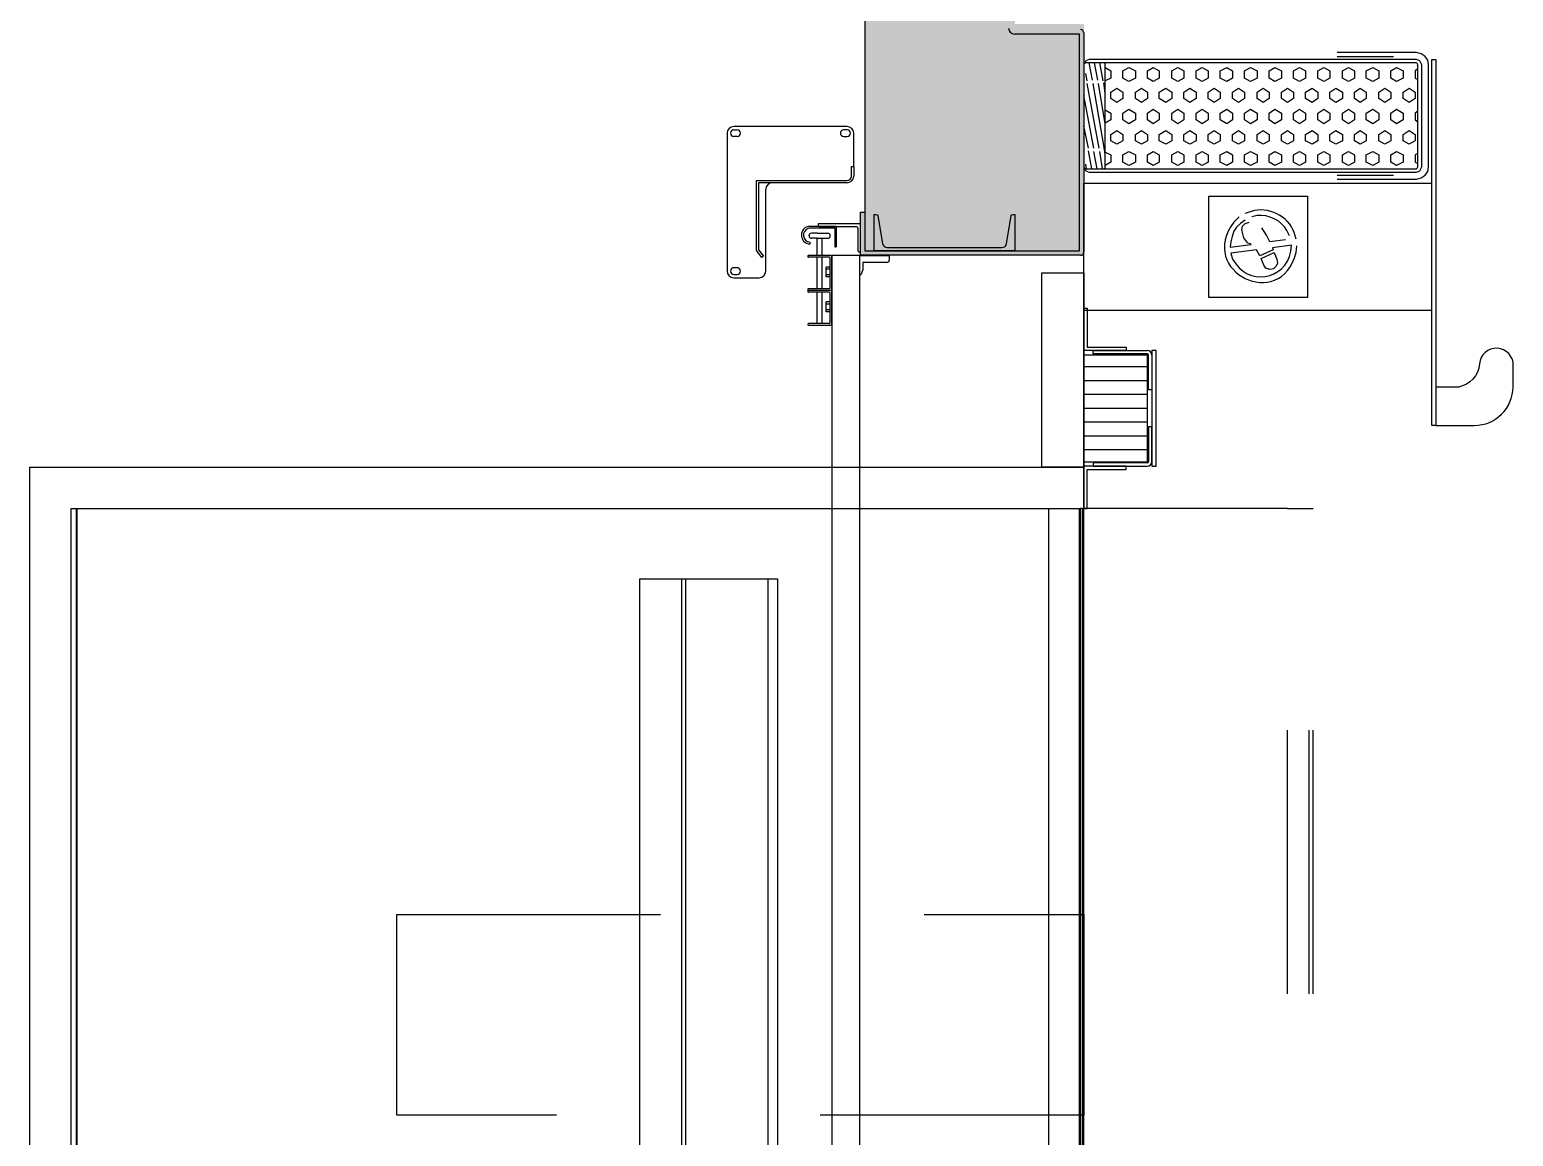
# Model space of a CAD drawing. Header units: inches. Extents: x 2743 to 10591, y -1604 to 5792.
# Drawn here: x 5442.5 to 5548, y 5189.9 to 5268.6 of the extents above; entities that cross this region are included whole.
import ezdxf

# ---------------------------------------------------------------- set-up
doc = ezdxf.new("R2010")
doc.units = ezdxf.units.IN
doc.header["$LTSCALE"] = 0.1875
doc.header["$MEASUREMENT"] = 0
doc.linetypes.add('dash3', pattern=[200, 100, -100])
for name, color, linetype in [('1', 1, 'Continuous'), ('A-N-APP-SAN', 1, 'Continuous'), ('A-N-MUR-INT', 3, 'Continuous'), ('A-N-PORTE-EXT', 2, 'Continuous'), ('fill253', 253, 'Continuous'), ('PDF_Geometry', 7, 'Continuous'), ('S-N-ACIER', 4, 'Continuous')]:
    doc.layers.add(name, color=color, linetype=linetype)

msp = doc.modelspace()

# ---------------------------------------------------------------- hatches: boundary and pattern name
at = {"layer": 'fill253'}
h = msp.add_hatch(color=7, dxfattribs=at)
h.dxf.hatch_style = 1
edge = h.paths.add_edge_path()
edge.add_line((5512.5222, 5277.33389), (5512.53528, 5269.00334))
edge.add_line((5512.53528, 5269.00334), (5517.44259, 5269.00334))
edge.add_line((5517.44259, 5269.00334), (5517.45769, 5252.79883))
edge.add_arc((5517.22154, 5252.79861), 0.23616, -90.0156662, 0.0533973, ccw=False)
edge.add_line((5517.22148, 5252.56245), (5501.55039, 5252.56242))
edge.add_line((5501.55039, 5252.56242), (5501.55039, 5255.62884))
edge.add_line((5501.55039, 5255.62884), (5501.86535, 5255.62884))
edge.add_line((5501.86535, 5255.62884), (5501.86557, 5271.7263))
edge.add_line((5501.86557, 5271.7263), (5512.28623, 5276.34964))
edge.add_line((5512.28623, 5276.34964), (5512.28623, 5277.33389))
edge.add_line((5512.28623, 5277.33389), (5512.5222, 5277.33389))

# ---------------------------------------------------------------- linework, layer by layer
at = {"color": 7}
for p, q in [((5501.50306, 5252.54853), (5499.53457, 5252.54853)), ((5499.53457, 5252.54853), (5499.53457, 5144.54761)), ((5501.50306, 5144.54761), (5501.50306, 5252.54853))]:
    msp.add_line(p, q, dxfattribs=at)
for points in [[(5501.55039, 5254.80994), (5498.55828, 5254.80994), (5498.55828, 5254.71546, 0.414213562), (5498.65277, 5254.62097), (5501.21142, 5254.62097, -0.414213562), (5501.36142, 5254.47097), (5501.36142, 5252.89657, 0.414213562), (5501.45591, 5252.80208), (5501.55039, 5252.80208)], [(5512.53528, 5255.47581), (5512.53528, 5252.87739), (5502.53532, 5252.87739), (5502.53532, 5255.47581), (5502.65604, 5255.47581, -0.366587783), (5502.79413, 5255.35884), (5503.12063, 5253.4016, 0.366587783), (5503.45599, 5253.11755), (5511.6146, 5253.11755, 0.366587783), (5511.94997, 5253.4016), (5512.27647, 5255.35884, -0.366587783), (5512.41456, 5255.47581)]]:
    msp.add_lwpolyline(points, format="xyb", close=True)
at = {"layer": '1', "color": 7}
for p, q in [((5499.8401, 5254.62097), (5497.85537, 5254.62097)), ((5497.9057, 5253.95669), (5497.9057, 5253.96878)), ((5498.01587, 5254.5057), (5499.72573, 5254.5057)), ((5498.47519, 5254.13794), (5498.07485, 5254.13794)), ((5498.47519, 5253.77545), (5498.08694, 5253.77545)), ((5498.47519, 5254.13794), (5498.83767, 5254.13794)), ((5498.47519, 5252.54853), (5498.47519, 5253.77545)), ((5498.47519, 5253.77545), (5498.83767, 5253.77545)), ((5498.83767, 5254.13794), (5499.238, 5254.13794)), ((5498.83767, 5252.54853), (5498.83767, 5253.77545)), ((5498.83767, 5253.77545), (5499.22592, 5253.77545)), ((5499.40716, 5253.95669), (5499.40716, 5253.96878)), ((5499.72573, 5254.5057), (5499.72573, 5253.1556)), ((5499.8401, 5254.62097), (5499.8401, 5253.1556)), ((5497.9582, 5253.4982), (5497.9582, 5253.36303)), ((5499.72573, 5253.1556), (5499.8401, 5253.1556)), ((5499.44395, 5252.54853), (5497.86891, 5252.54853)), ((5499.32312, 5252.4277), (5497.86891, 5252.4277)), ((5498.47519, 5250.18603), (5498.47519, 5252.4277)), ((5498.83767, 5250.18603), (5498.83767, 5252.4277)), ((5499.41374, 5251.7285), (5499.13022, 5251.7285)), ((5499.13022, 5251.02368), (5499.13022, 5251.7285)), ((5499.41374, 5250.27665), (5499.41374, 5252.33708)), ((5499.53457, 5250.15582), (5499.53457, 5252.45791)), ((5501.50306, 5251.18077), (5501.50306, 5252.54853)), ((5501.50306, 5252.54853), (5503.59815, 5252.54731)), ((5503.45382, 5252.05822), (5501.73213, 5252.05822)), ((5501.73213, 5252.05822), (5501.73213, 5251.52557)), ((5503.59815, 5252.54731), (5503.59815, 5252.20831)), ((5499.41374, 5251.57545), (5499.13022, 5251.57545)), ((5499.41374, 5251.17672), (5499.13022, 5251.17672)), ((5499.41374, 5251.02368), (5499.13022, 5251.02368)), ((5501.59084, 5251.18077), (5501.50306, 5251.18077)), ((5501.73213, 5251.52557), (5501.59084, 5251.18077)), ((5499.32312, 5250.18603), (5497.86891, 5250.18603)), ((5499.44395, 5250.0652), (5497.86891, 5250.0652)), ((5499.44395, 5250.0652), (5497.86891, 5250.0652)), ((5499.32312, 5249.94437), (5497.86891, 5249.94437)), ((5498.47519, 5247.7027), (5498.47519, 5249.94437)), ((5498.83767, 5247.7027), (5498.83767, 5249.94437)), ((5499.41374, 5247.79332), (5499.41374, 5249.85375)), ((5499.53457, 5247.6725), (5499.53457, 5249.97458)), ((5499.41374, 5249.24517), (5499.13022, 5249.24517)), ((5499.13022, 5248.54035), (5499.13022, 5249.24517)), ((5499.41374, 5249.09213), (5499.13022, 5249.09213)), ((5499.41374, 5248.69339), (5499.13022, 5248.69339)), ((5499.41374, 5248.54035), (5499.13022, 5248.54035)), ((5499.32312, 5247.7027), (5497.86891, 5247.7027)), ((5499.44395, 5247.58188), (5497.86891, 5247.58188))]:
    msp.add_line(p, q, dxfattribs=at)
for centre, radius, start, end in [((5498.0771, 5254.00641), 0.71537, 155.1313079, 217.5925682), ((5498.03494, 5253.9285), 0.71537, 104.5378837, 148.0316541), ((5498.01587, 5254.00229), 0.50738, 110.5508544, 263.4728886), ((5498.01392, 5253.93159), 0.57411, 90, 108.0733809), ((5498.08694, 5253.95669), 0.18124, 179.9999993, 269.999995), ((5498.07485, 5253.96878), 0.16916, 89.99999, 179.9999993), ((5499.22592, 5253.95669), 0.18124, 269.999995, 359.9999975), ((5499.238, 5253.96878), 0.16916, 359.9999975, 89.99999), ((5498.01587, 5254.07608), 0.71537, 225.0263412, 265.3756564), ((5497.86891, 5252.48811), 0.06041, 89.99999, 269.999995), ((5499.32312, 5252.33708), 0.09062, 359.9999975, 89.99999), ((5499.44395, 5252.45791), 0.09062, 359.9999975, 89.99999), ((5503.44793, 5252.20831), 0.15021, 272.2456658, 360), ((5497.86891, 5250.12562), 0.06041, 89.99999, 269.999995), ((5497.86891, 5250.00479), 0.06041, 89.99999, 269.999995), ((5499.32312, 5250.27665), 0.09062, 269.999995, 359.9999975), ((5499.32312, 5249.85375), 0.09062, 359.9999975, 89.99999), ((5499.44395, 5250.15582), 0.09062, 269.999995, 359.9999975), ((5499.44395, 5249.97458), 0.09062, 359.9999975, 89.99999), ((5497.86891, 5247.64229), 0.06041, 89.99999, 269.999995), ((5499.32312, 5247.79332), 0.09062, 269.999995, 359.9999975), ((5499.44395, 5247.6725), 0.09062, 269.999995, 359.9999975)]:
    msp.add_arc(centre, radius, start, end, dxfattribs=at)
at = {"layer": 'A-N-APP-SAN', "color": 7}
for p, q in [((5514.44904, 5251.32165), (5517.44116, 5251.32165)), ((5514.44904, 5237.49966), (5514.44904, 5251.32165)), ((5517.44116, 5251.32165), (5517.44116, 5237.49966)), ((5517.44904, 5245.78704), (5517.44904, 5248.79885)), ((5517.44904, 5248.79885), (5517.68526, 5248.79885)), ((5517.68526, 5248.79885), (5517.68526, 5246.02326)), ((5520.44116, 5245.78704), (5517.44904, 5245.78704)), ((5517.68526, 5246.02326), (5520.44116, 5246.02326)), ((5518.09329, 5245.78704), (5521.96399, 5245.78704)), ((5518.09329, 5245.55082), (5518.09329, 5245.78704)), ((5521.96399, 5245.55082), (5518.09329, 5245.55082)), ((5520.44116, 5246.02326), (5520.44116, 5245.78704)), ((5522.04273, 5242.99177), (5522.04273, 5245.47208)), ((5522.27895, 5245.78704), (5522.27895, 5237.55871)), ((5522.57422, 5245.78704), (5522.27895, 5245.78704)), ((5522.27895, 5245.47208), (5522.27895, 5242.99177)), ((5522.57422, 5237.55871), (5522.57422, 5245.78704)), ((5522.27895, 5242.99177), (5522.04273, 5242.99177)), ((5522.27895, 5240.35398), (5522.04273, 5240.35398)), ((5522.04273, 5240.35398), (5522.04273, 5237.87367)), ((5522.27895, 5237.87367), (5522.27895, 5240.35398)), ((5517.44116, 5237.49966), (5514.44904, 5237.49966)), ((5520.44116, 5237.55871), (5517.44904, 5237.55871)), ((5517.44904, 5237.55871), (5517.44904, 5234.54691)), ((5517.68526, 5234.54691), (5517.68526, 5237.32249)), ((5517.68526, 5237.32249), (5520.44116, 5237.32249)), ((5521.96399, 5237.79493), (5518.09329, 5237.79493)), ((5518.09329, 5237.79493), (5518.09329, 5237.55871)), ((5518.09329, 5237.55871), (5521.96399, 5237.55871)), ((5520.44116, 5237.32249), (5520.44116, 5237.55871)), ((5522.27895, 5237.55871), (5522.57422, 5237.55871)), ((5517.44904, 5234.54691), (5517.68526, 5234.54691))]:
    msp.add_line(p, q, dxfattribs=at)
for centre, radius, start, end in [((5521.96399, 5245.47208), 0.31496, 0, 89.9999975), ((5521.96399, 5245.47208), 0.07874, 0, 89.9999975), ((5521.96399, 5237.87367), 0.31496, 270.0000025, 0), ((5521.96399, 5237.87367), 0.07874, 270.0000025, 360)]:
    msp.add_arc(centre, radius, start, end, dxfattribs=at)
at = {"layer": 'A-N-MUR-INT', "color": 7}
msp.add_line((5501.86557, 5271.7263), (5501.86557, 5255.62884), dxfattribs=at)
at = {"layer": 'A-N-PORTE-EXT', "color": 7}
for p, q in [((5492.07717, 5261.24868), (5492.07717, 5251.44358)), ((5500.60472, 5261.72112), (5492.54961, 5261.72112)), ((5492.54961, 5261.4849), (5492.78583, 5261.4849)), ((5500.60472, 5261.4849), (5500.3685, 5261.4849)), ((5501.07716, 5258.87129), (5501.07716, 5261.24868)), ((5492.78583, 5261.01246), (5492.54961, 5261.01246)), ((5500.3685, 5261.01246), (5500.60472, 5261.01246)), ((5500.91968, 5258.19356), (5500.91968, 5258.87129)), ((5500.91968, 5258.87129), (5501.07716, 5258.87129)), ((5501.07716, 5258.87129), (5501.07716, 5258.19356)), ((5494.15788, 5252.90422), (5494.15788, 5257.8786)), ((5494.15788, 5257.8786), (5495.29961, 5257.8786)), ((5495.29961, 5257.72112), (5494.31536, 5257.72112)), ((5494.31536, 5257.72112), (5494.31536, 5252.95735)), ((5494.82717, 5251.44358), (5494.82717, 5257.24868)), ((5495.29961, 5257.8786), (5500.60472, 5257.8786)), ((5500.60472, 5257.72112), (5495.29961, 5257.72112)), ((5494.54439, 5252.39659), (5494.15788, 5252.90422)), ((5494.31536, 5252.95735), (5494.66969, 5252.49199)), ((5517.44116, 5144.29566), (5517.44116, 5252.79864)), ((5492.78583, 5251.6798), (5492.54961, 5251.6798)), ((5494.66969, 5252.49199), (5494.54439, 5252.39659)), ((5492.54961, 5251.20736), (5492.78583, 5251.20736)), ((5492.54961, 5250.97114), (5494.35473, 5250.97114)), ((5521.96399, 5245.47208), (5517.44904, 5245.47208)), ((5517.44904, 5245.47208), (5517.44904, 5237.87367)), ((5521.96399, 5237.87367), (5521.96399, 5245.47208)), ((5521.96399, 5244.62563), (5517.44904, 5244.62563)), ((5521.96399, 5243.64138), (5517.44904, 5243.64138)), ((5521.96399, 5242.65713), (5517.44904, 5242.65713)), ((5521.96399, 5241.67288), (5517.44904, 5241.67288)), ((5521.96399, 5240.68863), (5517.44904, 5240.68863)), ((5521.96399, 5239.70438), (5517.44904, 5239.70438)), ((5521.96399, 5238.72013), (5517.44904, 5238.72013)), ((5517.44904, 5237.87367), (5521.96399, 5237.87367)), ((5442.49643, 5237.49966), (5517.44116, 5237.49966)), ((5442.49643, 5159.5943), (5442.49643, 5237.49966)), ((5445.44918, 5162.54705), (5445.44918, 5234.54691)), ((5445.44918, 5234.54691), (5445.82443, 5234.54691)), ((5445.82443, 5234.54691), (5445.87574, 5234.54691)), ((5445.82443, 5162.54705), (5445.82443, 5234.54691)), ((5445.87574, 5162.54705), (5445.87574, 5234.54691)), ((5445.87574, 5234.54691), (5517.12297, 5234.54691)), ((5514.94904, 5162.54705), (5514.94904, 5234.54691)), ((5517.12297, 5162.54705), (5517.12297, 5234.54691)), ((5517.12297, 5234.54691), (5517.19675, 5234.54691)), ((5517.32695, 5234.54691), (5517.19675, 5234.54691)), ((5517.19675, 5162.54705), (5517.19675, 5234.54691)), ((5517.19675, 5162.54705), (5517.19675, 5234.54691)), ((5517.32695, 5234.54691), (5517.32695, 5162.54705)), ((5517.32695, 5234.54691), (5517.44904, 5234.54691)), ((5517.44904, 5162.54705), (5517.44904, 5234.54691)), ((5485.88199, 5229.54692), (5495.66339, 5229.54692)), ((5485.88199, 5167.54704), (5485.88199, 5229.54692)), ((5488.83021, 5229.54692), (5488.83021, 5167.54704)), ((5489.10888, 5229.54692), (5489.10888, 5167.54704)), ((5494.96392, 5229.54692), (5494.96392, 5167.54704)), ((5495.66339, 5229.54692), (5495.66339, 5167.54704))]:
    msp.add_line(p, q, dxfattribs=at)
at = {"layer": 'A-N-PORTE-EXT', "color": 7, "linetype": 'dash3'}
for p, q in [((5531.92109, 5234.54691), (5517.44904, 5234.54691)), ((5531.92109, 5162.54705), (5531.92109, 5234.54691)), ((5531.92109, 5234.54691), (5533.4595, 5234.54691)), ((5533.4595, 5162.54705), (5533.4595, 5234.54691)), ((5533.4595, 5234.54691), (5533.74789, 5234.54691)), ((5533.74789, 5162.54705), (5533.74789, 5234.54691)), ((5468.59087, 5205.67295), (5517.44904, 5205.67295)), ((5468.59087, 5191.42101), (5468.59087, 5205.67295)), ((5517.44904, 5205.67295), (5517.44904, 5191.42101)), ((5517.44904, 5191.42101), (5468.59087, 5191.42101))]:
    msp.add_line(p, q, dxfattribs=at)
at = {"layer": 'A-N-PORTE-EXT', "color": 7}
for centre, radius, start, end in [((5492.54961, 5261.24868), 0.47244, 90, 180), ((5492.54961, 5261.24868), 0.23622, 90, 270), ((5492.78583, 5261.24868), 0.23622, 270, 90), ((5500.3685, 5261.24868), 0.23622, 90, 270), ((5500.60472, 5261.24868), 0.47244, 0, 90), ((5500.60472, 5261.24868), 0.23622, 270, 90), ((5500.60472, 5258.19356), 0.31496, 270, 0), ((5500.60472, 5258.19356), 0.47244, 270, 0), ((5495.29961, 5257.24868), 0.47244, 90, 180), ((5492.54961, 5251.44358), 0.23622, 90, 270), ((5492.78583, 5251.44358), 0.23622, 270, 90), ((5492.54961, 5251.44358), 0.47244, 180, 270), ((5494.35473, 5251.44358), 0.47244, 270, 0)]:
    msp.add_arc(centre, radius, start, end, dxfattribs=at)
at = {"layer": 'PDF_Geometry', "color": 7, "lineweight": 25}
for points in [[(5517.44069, 5258.86134), (5517.58172, 5258.57927), (5517.81678, 5258.48525), (5541.08738, 5258.48525), (5541.32244, 5258.57927), (5541.46347, 5258.86134), (5541.46347, 5266.10108), (5541.32244, 5266.38315), (5541.08738, 5266.47717), (5517.81678, 5266.47717), (5517.58172, 5266.38315), (5517.44069, 5266.10108)], [(5535.44602, 5257.96812), (5541.08738, 5257.96812), (5541.41646, 5258.06214), (5541.69853, 5258.25019), (5541.88657, 5258.53226), (5541.93358, 5258.86134), (5541.93358, 5266.10108), (5541.88657, 5266.43016), (5541.69853, 5266.71223), (5541.41646, 5266.90027), (5541.08738, 5266.9943), (5535.44602, 5266.9943)], [(5535.44602, 5266.71223), (5539.44198, 5266.71223)], [(5517.44069, 5258.81433), (5517.4877, 5258.76731), (5517.58172, 5258.7203), (5541.08738, 5258.7203), (5541.13439, 5258.76731), (5541.1814, 5258.86134), (5541.1814, 5262.48121), (5541.1814, 5266.10108), (5541.13439, 5266.1951), (5541.08738, 5266.24211), (5517.58172, 5266.24211), (5517.4877, 5266.1951), (5517.44069, 5266.14809)], [(5517.67574, 5264.97281), (5517.58172, 5265.48993)], [(5518.05183, 5265.01982), (5517.81678, 5266.24211)], [(5518.42792, 5265.01982), (5518.19287, 5266.24211)], [(5518.80401, 5264.97281), (5518.56896, 5266.24211)], [(5518.94505, 5265.91304), (5519.36815, 5265.67798), (5519.36815, 5265.16085), (5518.94505, 5264.97281)], [(5541.1814, 5265.81901), (5540.99336, 5265.67798), (5540.99336, 5265.16085), (5541.1814, 5265.06683)], [(5518.52195, 5260.17765), (5517.67574, 5264.78476)], [(5518.94505, 5259.75455), (5518.89804, 5260.08363), (5518.09884, 5264.78476)], [(5518.94505, 5261.91707), (5518.47493, 5264.78476)], [(5518.94505, 5264.07959), (5518.85102, 5264.83177)], [(5518.14586, 5260.17765), (5517.44069, 5263.93856)], [(5518.94505, 5262.90431), (5519.36815, 5262.66925), (5519.36815, 5262.19914), (5518.94505, 5261.96408)], [(5541.1814, 5262.81029), (5540.99336, 5262.66925), (5540.99336, 5262.19914), (5541.1814, 5262.05811)], [(5517.76976, 5260.17765), (5517.44069, 5261.77604)], [(5517.62873, 5258.7203), (5517.58172, 5259.04938)], [(5518.00482, 5258.7203), (5517.76976, 5259.98961)], [(5518.38091, 5258.7203), (5518.14586, 5259.9426)], [(5518.757, 5258.7203), (5518.56896, 5259.9426)], [(5518.94505, 5259.89559), (5519.36815, 5259.70754), (5519.36815, 5259.19042), (5518.94505, 5258.95536)], [(5541.1814, 5259.80156), (5540.99336, 5259.70754), (5540.99336, 5259.19042), (5541.1814, 5259.09639)], [(5535.44602, 5258.25019), (5539.44198, 5258.25019)], [(5542.16864, 5248.64494), (5517.44069, 5248.64494), (5517.44069, 5257.68605), (5542.16864, 5257.68605)], [(5528.91145, 5255.06946), (5528.58237, 5254.8344), (5528.3003, 5254.55233), (5528.11226, 5254.27026), (5527.97122, 5253.89417), (5527.8772, 5253.51808), (5527.83019, 5253.14199), (5529.33455, 5253.33004), (5529.28754, 5253.37705), (5529.09949, 5253.42406), (5528.81743, 5253.80015), (5528.7234, 5254.17624), (5528.67639, 5254.36429), (5528.7234, 5254.64635), (5528.91145, 5254.8344), (5529.19352, 5254.92842)], [(5528.48835, 5255.30451), (5528.11226, 5254.92842)], [(5529.33455, 5255.6806), (5528.91145, 5255.53957)], [(5529.75765, 5255.39854), (5529.38156, 5255.30451)], [(5531.77914, 5253.65912), (5530.65087, 5253.51808), (5530.41581, 5253.9882), (5530.08673, 5254.50532)], [(5532.06121, 5253.94118), (5531.87316, 5254.31727)], [(5532.53132, 5253.70613), (5532.39029, 5254.17624)], [(5532.15523, 5252.85992), (5532.20224, 5253.28303), (5530.83891, 5253.09498), (5530.88592, 5252.95395), (5529.9457, 5252.53084), (5529.71064, 5252.95395), (5527.8772, 5252.71889), (5528.01823, 5252.29579)], [(5532.53132, 5252.7659), (5532.57833, 5253.23601)]]:
    msp.add_lwpolyline(points, dxfattribs=at)
for points in [[(5542.16864, 5240.46497), (5542.16864, 5266.47717), (5542.45071, 5266.47717), (5542.45071, 5240.46497)], [(5518.94505, 5258.86134), (5518.94505, 5266.1951), (5518.85102, 5266.24211), (5517.58172, 5266.24211), (5517.4877, 5266.1951), (5517.44069, 5266.10108), (5517.44069, 5258.86134), (5517.4877, 5258.76731), (5517.58172, 5258.7203), (5518.85102, 5258.7203), (5518.94505, 5258.76731)], [(5520.21435, 5265.16085), (5520.21435, 5265.67798), (5520.63746, 5265.91304), (5521.10757, 5265.67798), (5521.10757, 5265.16085), (5520.63746, 5264.9258)], [(5521.95377, 5265.16085), (5521.95377, 5265.67798), (5522.37687, 5265.91304), (5522.79998, 5265.67798), (5522.79998, 5265.16085), (5522.37687, 5264.9258)], [(5523.69319, 5265.16085), (5523.69319, 5265.67798), (5524.11629, 5265.91304), (5524.5394, 5265.67798), (5524.5394, 5265.16085), (5524.11629, 5264.9258)], [(5525.43261, 5265.16085), (5525.43261, 5265.67798), (5525.85571, 5265.91304), (5526.27881, 5265.67798), (5526.27881, 5265.16085), (5525.85571, 5264.9258)], [(5527.12502, 5265.16085), (5527.12502, 5265.67798), (5527.59513, 5265.91304), (5528.01823, 5265.67798), (5528.01823, 5265.16085), (5527.59513, 5264.9258)], [(5528.86444, 5265.16085), (5528.86444, 5265.67798), (5529.28754, 5265.91304), (5529.75765, 5265.67798), (5529.75765, 5265.16085), (5529.28754, 5264.9258)], [(5530.60386, 5265.16085), (5530.60386, 5265.67798), (5531.02696, 5265.91304), (5531.49707, 5265.67798), (5531.49707, 5265.16085), (5531.02696, 5264.9258)], [(5532.34327, 5265.16085), (5532.34327, 5265.67798), (5532.76638, 5265.91304), (5533.18948, 5265.67798), (5533.18948, 5265.16085), (5532.76638, 5264.9258)], [(5534.08269, 5265.16085), (5534.08269, 5265.67798), (5534.5058, 5265.91304), (5534.9289, 5265.67798), (5534.9289, 5265.16085), (5534.5058, 5264.9258)], [(5535.82211, 5265.16085), (5535.82211, 5265.67798), (5536.24521, 5265.91304), (5536.66832, 5265.67798), (5536.66832, 5265.16085), (5536.24521, 5264.9258)], [(5537.51452, 5265.16085), (5537.51452, 5265.67798), (5537.98463, 5265.91304), (5538.40774, 5265.67798), (5538.40774, 5265.16085), (5537.98463, 5264.9258)], [(5539.25394, 5265.16085), (5539.25394, 5265.67798), (5539.67704, 5265.91304), (5540.14715, 5265.67798), (5540.14715, 5265.16085), (5539.67704, 5264.9258)], [(5519.36815, 5263.7035), (5519.36815, 5264.17362), (5519.79125, 5264.45568), (5520.21435, 5264.17362), (5520.21435, 5263.7035), (5519.79125, 5263.42144)], [(5521.10757, 5263.7035), (5521.10757, 5264.17362), (5521.53067, 5264.45568), (5521.95377, 5264.17362), (5521.95377, 5263.7035), (5521.53067, 5263.42144)], [(5522.79998, 5263.7035), (5522.79998, 5264.17362), (5523.27009, 5264.45568), (5523.69319, 5264.17362), (5523.69319, 5263.7035), (5523.27009, 5263.42144)], [(5524.5394, 5263.7035), (5524.5394, 5264.17362), (5524.9625, 5264.45568), (5525.43261, 5264.17362), (5525.43261, 5263.7035), (5524.9625, 5263.42144)], [(5526.27881, 5263.7035), (5526.27881, 5264.17362), (5526.70192, 5264.45568), (5527.12502, 5264.17362), (5527.12502, 5263.7035), (5526.70192, 5263.42144)], [(5528.01823, 5263.7035), (5528.01823, 5264.17362), (5528.44133, 5264.45568), (5528.86444, 5264.17362), (5528.86444, 5263.7035), (5528.44133, 5263.42144)], [(5529.75765, 5263.7035), (5529.75765, 5264.17362), (5530.18075, 5264.45568), (5530.60386, 5264.17362), (5530.60386, 5263.7035), (5530.18075, 5263.42144)], [(5531.49707, 5263.7035), (5531.49707, 5264.17362), (5531.92017, 5264.45568), (5532.34327, 5264.17362), (5532.34327, 5263.7035), (5531.92017, 5263.42144)], [(5533.18948, 5263.7035), (5533.18948, 5264.17362), (5533.65959, 5264.45568), (5534.08269, 5264.17362), (5534.08269, 5263.7035), (5533.65959, 5263.42144)], [(5534.9289, 5263.7035), (5534.9289, 5264.17362), (5535.352, 5264.45568), (5535.82211, 5264.17362), (5535.82211, 5263.7035), (5535.352, 5263.42144)], [(5536.66832, 5263.7035), (5536.66832, 5264.17362), (5537.09142, 5264.45568), (5537.51452, 5264.17362), (5537.51452, 5263.7035), (5537.09142, 5263.42144)], [(5538.40774, 5263.7035), (5538.40774, 5264.17362), (5538.83084, 5264.45568), (5539.25394, 5264.17362), (5539.25394, 5263.7035), (5538.83084, 5263.42144)], [(5540.14715, 5263.7035), (5540.14715, 5264.17362), (5540.57026, 5264.45568), (5540.99336, 5264.17362), (5540.99336, 5263.7035), (5540.57026, 5263.42144)], [(5520.21435, 5262.19914), (5520.21435, 5262.66925), (5520.63746, 5262.95132), (5521.10757, 5262.66925), (5521.10757, 5262.19914), (5520.63746, 5261.91707)], [(5521.95377, 5262.19914), (5521.95377, 5262.66925), (5522.37687, 5262.95132), (5522.79998, 5262.66925), (5522.79998, 5262.19914), (5522.37687, 5261.91707)], [(5523.69319, 5262.19914), (5523.69319, 5262.66925), (5524.11629, 5262.95132), (5524.5394, 5262.66925), (5524.5394, 5262.19914), (5524.11629, 5261.91707)], [(5525.43261, 5262.19914), (5525.43261, 5262.66925), (5525.85571, 5262.95132), (5526.27881, 5262.66925), (5526.27881, 5262.19914), (5525.85571, 5261.91707)], [(5527.12502, 5262.19914), (5527.12502, 5262.66925), (5527.59513, 5262.95132), (5528.01823, 5262.66925), (5528.01823, 5262.19914), (5527.59513, 5261.91707)], [(5528.86444, 5262.19914), (5528.86444, 5262.66925), (5529.28754, 5262.95132), (5529.75765, 5262.66925), (5529.75765, 5262.19914), (5529.28754, 5261.91707)], [(5530.60386, 5262.19914), (5530.60386, 5262.66925), (5531.02696, 5262.95132), (5531.49707, 5262.66925), (5531.49707, 5262.19914), (5531.02696, 5261.91707)], [(5532.34327, 5262.19914), (5532.34327, 5262.66925), (5532.76638, 5262.95132), (5533.18948, 5262.66925), (5533.18948, 5262.19914), (5532.76638, 5261.91707)], [(5534.08269, 5262.19914), (5534.08269, 5262.66925), (5534.5058, 5262.95132), (5534.9289, 5262.66925), (5534.9289, 5262.19914), (5534.5058, 5261.91707)], [(5535.82211, 5262.19914), (5535.82211, 5262.66925), (5536.24521, 5262.95132), (5536.66832, 5262.66925), (5536.66832, 5262.19914), (5536.24521, 5261.91707)], [(5537.51452, 5262.19914), (5537.51452, 5262.66925), (5537.98463, 5262.95132), (5538.40774, 5262.66925), (5538.40774, 5262.19914), (5537.98463, 5261.91707)], [(5539.25394, 5262.19914), (5539.25394, 5262.66925), (5539.67704, 5262.95132), (5540.14715, 5262.66925), (5540.14715, 5262.19914), (5539.67704, 5261.91707)], [(5519.36815, 5260.69478), (5519.36815, 5261.16489), (5519.79125, 5261.44696), (5520.21435, 5261.16489), (5520.21435, 5260.69478), (5519.79125, 5260.45972)], [(5521.10757, 5260.69478), (5521.10757, 5261.16489), (5521.53067, 5261.44696), (5521.95377, 5261.16489), (5521.95377, 5260.69478), (5521.53067, 5260.45972)], [(5522.79998, 5260.69478), (5522.79998, 5261.16489), (5523.27009, 5261.44696), (5523.69319, 5261.16489), (5523.69319, 5260.69478), (5523.27009, 5260.45972)], [(5524.5394, 5260.69478), (5524.5394, 5261.16489), (5524.9625, 5261.44696), (5525.43261, 5261.16489), (5525.43261, 5260.69478), (5524.9625, 5260.45972)], [(5526.27881, 5260.69478), (5526.27881, 5261.16489), (5526.70192, 5261.44696), (5527.12502, 5261.16489), (5527.12502, 5260.69478), (5526.70192, 5260.45972)], [(5528.01823, 5260.69478), (5528.01823, 5261.16489), (5528.44133, 5261.44696), (5528.86444, 5261.16489), (5528.86444, 5260.69478), (5528.44133, 5260.45972)], [(5529.75765, 5260.69478), (5529.75765, 5261.16489), (5530.18075, 5261.44696), (5530.60386, 5261.16489), (5530.60386, 5260.69478), (5530.18075, 5260.45972)], [(5531.49707, 5260.69478), (5531.49707, 5261.16489), (5531.92017, 5261.44696), (5532.34327, 5261.16489), (5532.34327, 5260.69478), (5531.92017, 5260.45972)], [(5533.18948, 5260.69478), (5533.18948, 5261.16489), (5533.65959, 5261.44696), (5534.08269, 5261.16489), (5534.08269, 5260.69478), (5533.65959, 5260.45972)], [(5534.9289, 5260.69478), (5534.9289, 5261.16489), (5535.352, 5261.44696), (5535.82211, 5261.16489), (5535.82211, 5260.69478), (5535.352, 5260.45972)], [(5536.66832, 5260.69478), (5536.66832, 5261.16489), (5537.09142, 5261.44696), (5537.51452, 5261.16489), (5537.51452, 5260.69478), (5537.09142, 5260.45972)], [(5538.40774, 5260.69478), (5538.40774, 5261.16489), (5538.83084, 5261.44696), (5539.25394, 5261.16489), (5539.25394, 5260.69478), (5538.83084, 5260.45972)], [(5540.14715, 5260.69478), (5540.14715, 5261.16489), (5540.57026, 5261.44696), (5540.99336, 5261.16489), (5540.99336, 5260.69478), (5540.57026, 5260.45972)], [(5520.21435, 5259.19042), (5520.21435, 5259.70754), (5520.63746, 5259.9426), (5521.10757, 5259.70754), (5521.10757, 5259.19042), (5520.63746, 5258.95536)], [(5521.95377, 5259.19042), (5521.95377, 5259.70754), (5522.37687, 5259.9426), (5522.79998, 5259.70754), (5522.79998, 5259.19042), (5522.37687, 5258.95536)], [(5523.69319, 5259.19042), (5523.69319, 5259.70754), (5524.11629, 5259.9426), (5524.5394, 5259.70754), (5524.5394, 5259.19042), (5524.11629, 5258.95536)], [(5525.43261, 5259.19042), (5525.43261, 5259.70754), (5525.85571, 5259.9426), (5526.27881, 5259.70754), (5526.27881, 5259.19042), (5525.85571, 5258.95536)], [(5527.12502, 5259.19042), (5527.12502, 5259.70754), (5527.59513, 5259.9426), (5528.01823, 5259.70754), (5528.01823, 5259.19042), (5527.59513, 5258.95536)], [(5528.86444, 5259.19042), (5528.86444, 5259.70754), (5529.28754, 5259.9426), (5529.75765, 5259.70754), (5529.75765, 5259.19042), (5529.28754, 5258.95536)], [(5530.60386, 5259.19042), (5530.60386, 5259.70754), (5531.02696, 5259.9426), (5531.49707, 5259.70754), (5531.49707, 5259.19042), (5531.02696, 5258.95536)], [(5532.34327, 5259.19042), (5532.34327, 5259.70754), (5532.76638, 5259.9426), (5533.18948, 5259.70754), (5533.18948, 5259.19042), (5532.76638, 5258.95536)], [(5534.08269, 5259.19042), (5534.08269, 5259.70754), (5534.5058, 5259.9426), (5534.9289, 5259.70754), (5534.9289, 5259.19042), (5534.5058, 5258.95536)], [(5535.82211, 5259.19042), (5535.82211, 5259.70754), (5536.24521, 5259.9426), (5536.66832, 5259.70754), (5536.66832, 5259.19042), (5536.24521, 5258.95536)], [(5537.51452, 5259.19042), (5537.51452, 5259.70754), (5537.98463, 5259.9426), (5538.40774, 5259.70754), (5538.40774, 5259.19042), (5537.98463, 5258.95536)], [(5539.25394, 5259.19042), (5539.25394, 5259.70754), (5539.67704, 5259.9426), (5540.14715, 5259.70754), (5540.14715, 5259.19042), (5539.67704, 5258.95536)], [(5526.32583, 5256.76186), (5533.33051, 5256.76186), (5533.33051, 5249.56913), (5526.32583, 5249.56913)], [(5531.16799, 5252.29579), (5531.215, 5252.01372), (5531.12098, 5251.77866), (5530.93293, 5251.59062), (5530.65087, 5251.54361), (5530.3688, 5251.63763), (5530.22777, 5251.87269), (5530.03972, 5252.3428), (5530.97995, 5252.7659)]]:
    msp.add_lwpolyline(points, close=True, dxfattribs=at)
msp.add_lwpolyline([(5542.45071, 5240.46497), (5545.19581, 5240.46497, 0.412347204), (5547.95507, 5243.2067), (5547.97093, 5244.7304, 0.964952252), (5545.56054, 5244.84153, -0.338477073), (5544.06991, 5243.19083), (5542.45071, 5243.19083)], format="xyb", dxfattribs=at)
for points in [[(5532.39029, 5254.17624), (5532.01576, 5255.34604), (5530.52629, 5256.07707), (5529.33455, 5255.6806)], [(5528.11226, 5254.92842), (5525.43809, 5251.42138), (5531.4242, 5248.4581), (5532.53132, 5252.7659)], [(5531.87316, 5254.31727), (5531.46495, 5255.06084), (5530.58975, 5255.4714), (5529.75765, 5255.39854)], [(5528.01823, 5252.29579), (5529.07364, 5250.31739), (5531.77287, 5250.77105), (5532.15523, 5252.85992)]]:
    msp.add_open_spline(points, degree=3, dxfattribs=at)
at = {"layer": 'S-N-ACIER', "color": 7}
for p, q in [((5517.12504, 5268.29465), (5512.51861, 5268.29472)), ((5517.1262, 5252.87738), (5517.12504, 5268.29465)), ((5517.43999, 5268.37355), (5517.44116, 5252.7988)), ((5501.55039, 5252.56242), (5501.55039, 5255.62884)), ((5501.55039, 5255.62884), (5501.86535, 5255.62884)), ((5501.86535, 5255.62884), (5501.86535, 5252.87738)), ((5501.86535, 5252.87738), (5517.1262, 5252.87738)), ((5517.20494, 5252.56242), (5501.55039, 5252.56242))]:
    msp.add_line(p, q, dxfattribs=at)
for centre, radius, start, end in [((5512.51862, 5268.72779), 0.43307, 180.0000077, 269.9991647), ((5517.20377, 5268.37339), 0.23622, 0.0377308, 89.999157), ((5517.20494, 5252.79864), 0.23622, 270, 0.0377308)]:
    msp.add_arc(centre, radius, start, end, dxfattribs=at)

doc.saveas('drawing.dxf')
